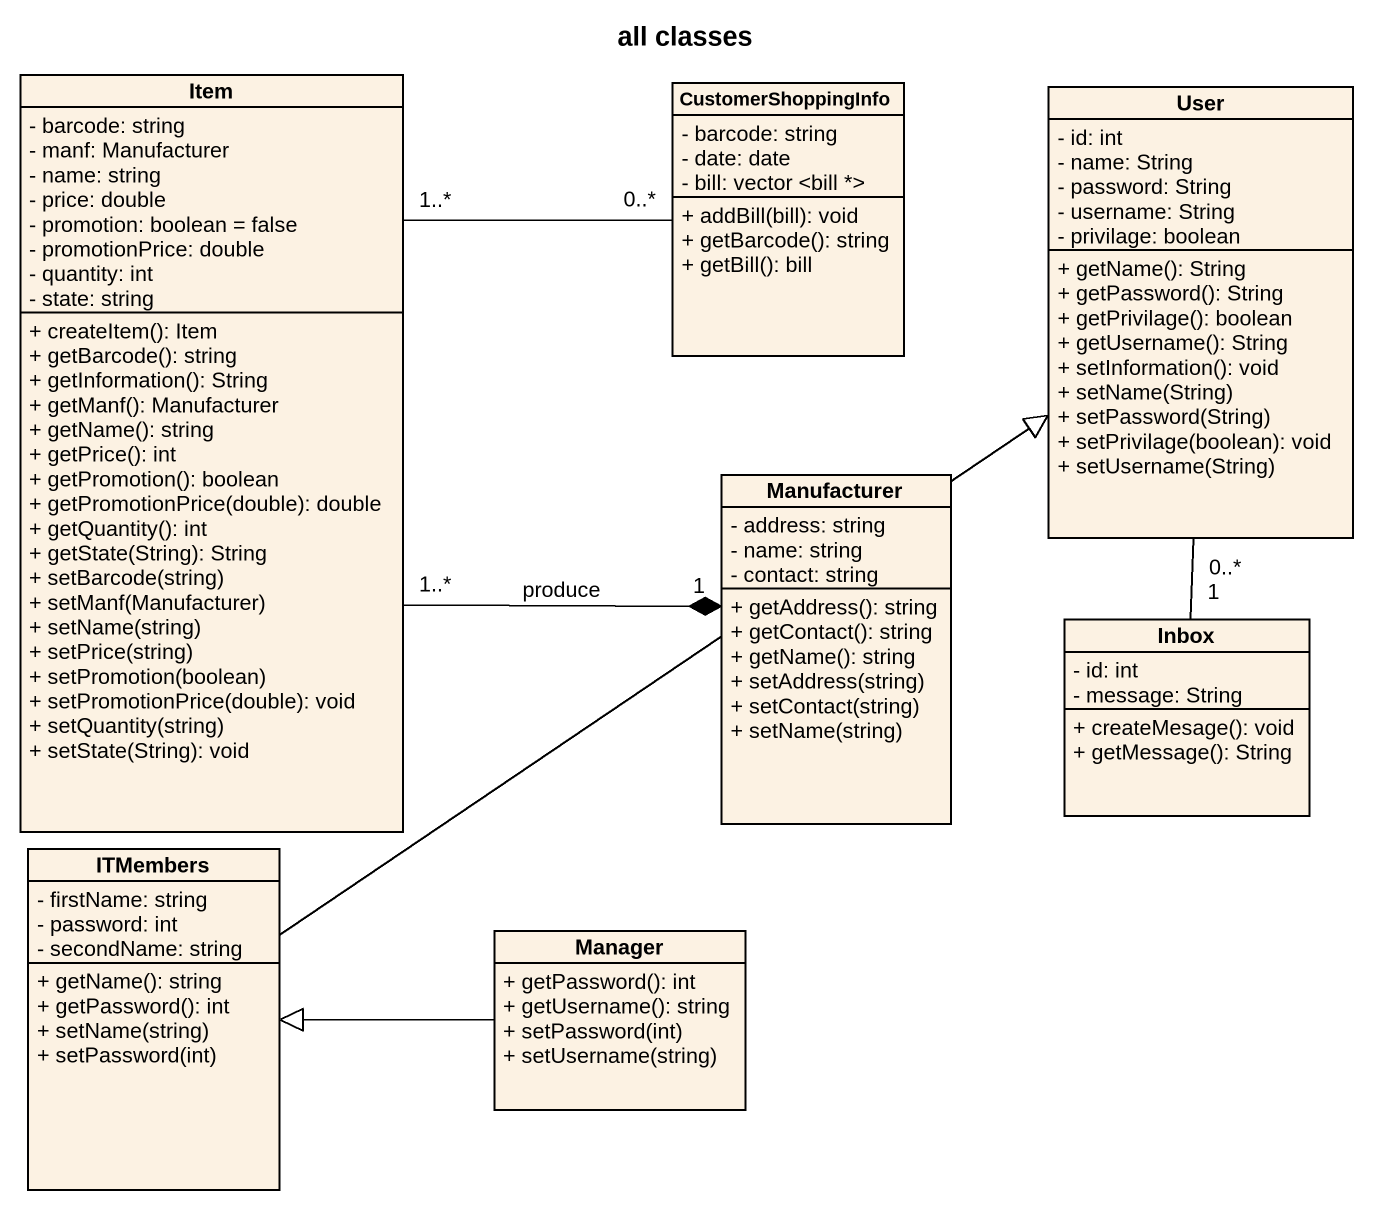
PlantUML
@startuml
title all classes
hide circle
hide empty members
skinparam classAttributeIconSize 0
class Item {
  - barcode: string
  - manf: Manufacturer
  - name: string
  - price: double
  - promotion: boolean = false
  - promotionPrice: double
  - quantity: int
  - state: string
  + createItem(): Item
  + getBarcode(): string
  + getInformation(): String
  + getManf(): Manufacturer
  + getName(): string
  + getPrice(): int
  + getPromotion(): boolean
  + getPromotionPrice(double): double
  + getQuantity(): int
  + getState(String): String
  + setBarcode(string)
  + setManf(Manufacturer)
  + setName(string)
  + setPrice(string)
  + setPromotion(boolean)
  + setPromotionPrice(double): void
  + setQuantity(string)
  + setState(String): void
}
class CustomerShoppingInfo {
  - barcode: string
  - date: date
  - bill: vector <bill *>
  + addBill(bill): void
  + getBarcode(): string
  + getBill(): bill
}
class User {
  - id: int
  - name: String
  - password: String
  - username: String
  - privilage: boolean
  + getName(): String
  + getPassword(): String
  + getPrivilage(): boolean
  + getUsername(): String
  + setInformation(): void
  + setName(String)
  + setPassword(String)
  + setPrivilage(boolean): void
  + setUsername(String)
}
class Manufacturer {
  - address: string
  - name: string
  - contact: string
  + getAddress(): string
  + getContact(): string
  + getName(): string
  + setAddress(string)
  + setContact(string)
  + setName(string)
}
class Inbox {
  - id: int
  - message: String
  + createMesage(): void
  + getMessage(): String
}
class ITMembers {
  - firstName: string
  - password: int
  - secondName: string
  + getName(): string
  + getPassword(): int
  + setName(string)
  + setPassword(int)
}
class Manager {
  + getPassword(): int
  + getUsername(): string
  + setPassword(int)
  + setUsername(string)
}
Item "1..*" -right- "0..*" CustomerShoppingInfo
Item "1..*" -right-* "1" Manufacturer : produce
User "0..*" -- "1" Inbox
ITMembers -up-|> User
Manager -left-|> ITMembers
@enduml
